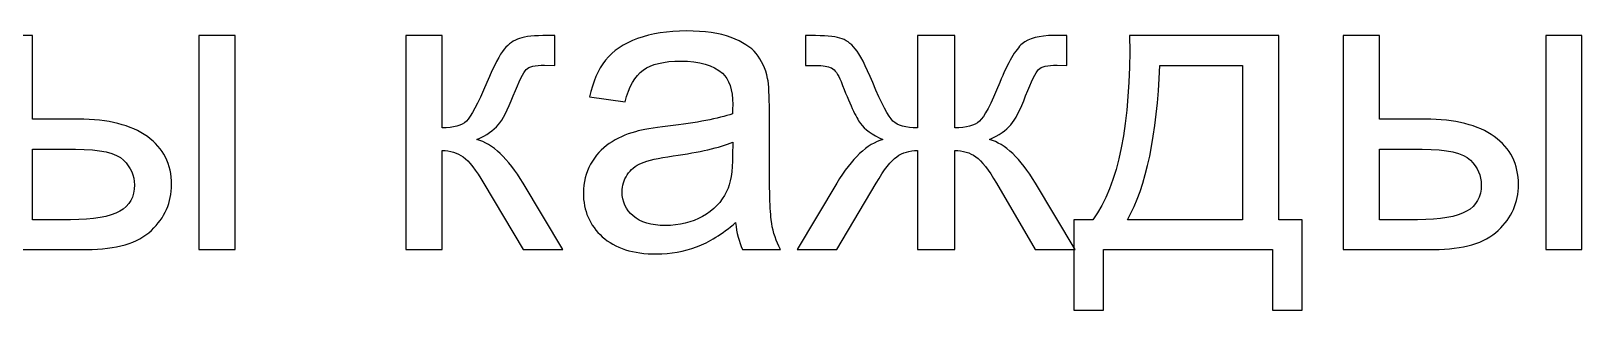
# Model space of a CAD drawing. Header units: millimetres. Extents: x 401 to 1796, y 156 to 1707.
# Drawn here: x 1584.5 to 1680, y 372.9 to 390 of the extents above; entities that cross this region are included whole.
import ezdxf

# ---------------------------------------------------------------- set-up
doc = ezdxf.new("R2010")
doc.units = ezdxf.units.MM
doc.header["$MEASUREMENT"] = 0
doc.layers.add('layer 1', color=7, linetype='Continuous')

msp = doc.modelspace()

# ---------------------------------------------------------------- linework, layer by layer
at = {"layer": 'layer 1', "color": 250}
for points, knots in [([(1582.3901, 389.7703), (1582.3901, 389.7703), (1584.6253, 389.7703), (1584.6253, 389.7703), (1584.6253, 389.7703), (1584.6253, 389.7703), (1584.6253, 384.6141), (1584.6253, 384.6141), (1584.6253, 384.6141), (1584.6253, 384.6141), (1587.4447, 384.6141), (1587.4447, 384.6141), (1587.4447, 384.6141), (1589.2862, 384.6141), (1590.7001, 384.2585), (1591.695, 383.5431), (1591.695, 383.5431), (1592.6898, 382.8276), (1593.1851, 381.8413), (1593.1851, 380.584), (1593.1851, 380.584), (1593.1851, 379.4833), (1592.7702, 378.5435), (1591.9405, 377.7603), (1591.9405, 377.7603), (1591.1108, 376.9772), (1589.7857, 376.5877), (1587.9612, 376.5877), (1587.9612, 376.5877), (1587.9612, 376.5877), (1582.3901, 376.5877), (1582.3901, 376.5877), (1582.3901, 376.5877), (1582.3901, 376.5877), (1582.3901, 389.7703), (1582.3901, 389.7703)], [0, 0, 0, 0, 0.1, 0.1, 0.1, 0.1, 0.2, 0.2, 0.2, 0.2, 0.3, 0.3, 0.3, 0.3, 0.4, 0.4, 0.4, 0.4, 0.5, 0.5, 0.5, 0.5, 0.6, 0.6, 0.6, 0.6, 0.7, 0.7, 0.7, 0.7, 0.8, 0.8, 0.8, 0.8, 1, 1, 1, 1]), ([(1594.8615, 389.7703), (1594.8615, 389.7703), (1597.0967, 389.7703), (1597.0967, 389.7703), (1597.0967, 389.7703), (1597.0967, 389.7703), (1597.0967, 376.5877), (1597.0967, 376.5877), (1597.0967, 376.5877), (1597.0967, 376.5877), (1594.8615, 376.5877), (1594.8615, 376.5877), (1594.8615, 376.5877), (1594.8615, 376.5877), (1594.8615, 389.7703), (1594.8615, 389.7703)], [0, 0, 0, 0, 0.2, 0.2, 0.2, 0.2, 0.4, 0.4, 0.4, 0.4, 0.6, 0.6, 0.6, 0.6, 1, 1, 1, 1]), ([(1607.6039, 389.7703), (1607.6039, 389.7703), (1609.8391, 389.7703), (1609.8391, 389.7703), (1609.8391, 389.7703), (1609.8391, 389.7703), (1609.8391, 384.0807), (1609.8391, 384.0807), (1609.8391, 384.0807), (1610.5503, 384.0807), (1611.0498, 384.2162), (1611.3377, 384.4913), (1611.3377, 384.4913), (1611.6213, 384.7623), (1612.0404, 385.5539), (1612.5992, 386.8705), (1612.5992, 386.8705), (1613.0395, 387.9119), (1613.3951, 388.5977), (1613.666, 388.9279), (1613.666, 388.9279), (1613.9412, 389.2581), (1614.2545, 389.4824), (1614.6101, 389.5967), (1614.6101, 389.5967), (1614.9699, 389.711), (1615.5414, 389.7703), (1616.3246, 389.7703), (1616.3246, 389.7703), (1616.3246, 389.7703), (1616.7733, 389.7703), (1616.7733, 389.7703), (1616.7733, 389.7703), (1616.7733, 389.7703), (1616.7733, 387.9288), (1616.7733, 387.9288), (1616.7733, 387.9288), (1616.7733, 387.9288), (1616.151, 387.9415), (1616.151, 387.9415), (1616.151, 387.9415), (1615.5626, 387.9415), (1615.1858, 387.8526), (1615.0207, 387.679), (1615.0207, 387.679), (1614.8471, 387.497), (1614.5804, 386.9551), (1614.2248, 386.0534), (1614.2248, 386.0534), (1613.8862, 385.1898), (1613.5771, 384.5929), (1613.2935, 384.2627), (1613.2935, 384.2627), (1613.0141, 383.9325), (1612.5781, 383.632), (1611.9896, 383.3568), (1611.9896, 383.3568), (1612.9506, 383.0986), (1613.8989, 382.2053), (1614.8302, 380.6729), (1614.8302, 380.6729), (1614.8302, 380.6729), (1617.2813, 376.5877), (1617.2813, 376.5877), (1617.2813, 376.5877), (1617.2813, 376.5877), (1614.826, 376.5877), (1614.826, 376.5877), (1614.826, 376.5877), (1614.826, 376.5877), (1612.4087, 380.6602), (1612.4087, 380.6602), (1612.4087, 380.6602), (1611.9219, 381.4857), (1611.4986, 382.0275), (1611.1387, 382.29), (1611.1387, 382.29), (1610.7747, 382.5525), (1610.3429, 382.6837), (1609.8391, 382.6837), (1609.8391, 382.6837), (1609.8391, 382.6837), (1609.8391, 376.5877), (1609.8391, 376.5877), (1609.8391, 376.5877), (1609.8391, 376.5877), (1607.6039, 376.5877), (1607.6039, 376.5877), (1607.6039, 376.5877), (1607.6039, 376.5877), (1607.6039, 389.7703), (1607.6039, 389.7703)], [0, 0, 0, 0, 0.0416667, 0.0416667, 0.0416667, 0.0416667, 0.0833333, 0.0833333, 0.0833333, 0.0833333, 0.125, 0.125, 0.125, 0.125, 0.1666667, 0.1666667, 0.1666667, 0.1666667, 0.2083333, 0.2083333, 0.2083333, 0.2083333, 0.25, 0.25, 0.25, 0.25, 0.2916667, 0.2916667, 0.2916667, 0.2916667, 0.3333333, 0.3333333, 0.3333333, 0.3333333, 0.375, 0.375, 0.375, 0.375, 0.4166667, 0.4166667, 0.4166667, 0.4166667, 0.4583333, 0.4583333, 0.4583333, 0.4583333, 0.5, 0.5, 0.5, 0.5, 0.5416667, 0.5416667, 0.5416667, 0.5416667, 0.5833333, 0.5833333, 0.5833333, 0.5833333, 0.625, 0.625, 0.625, 0.625, 0.6666667, 0.6666667, 0.6666667, 0.6666667, 0.7083333, 0.7083333, 0.7083333, 0.7083333, 0.75, 0.75, 0.75, 0.75, 0.7916667, 0.7916667, 0.7916667, 0.7916667, 0.8333333, 0.8333333, 0.8333333, 0.8333333, 0.875, 0.875, 0.875, 0.875, 0.9166667, 0.9166667, 0.9166667, 0.9166667, 1, 1, 1, 1]), ([(1627.9112, 378.2387), (1627.0815, 377.5317), (1626.2814, 377.0364), (1625.5151, 376.7443), (1625.5151, 376.7443), (1624.7489, 376.4522), (1623.9276, 376.3083), (1623.0471, 376.3083), (1623.0471, 376.3083), (1621.5993, 376.3083), (1620.4859, 376.6597), (1619.707, 377.3666), (1619.707, 377.3666), (1618.9281, 378.0694), (1618.5386, 378.9711), (1618.5386, 380.0675), (1618.5386, 380.0675), (1618.5386, 380.711), (1618.6868, 381.2994), (1618.9789, 381.8328), (1618.9789, 381.8328), (1619.2752, 382.3662), (1619.6604, 382.7895), (1620.1346, 383.1113), (1620.1346, 383.1113), (1620.6129, 383.433), (1621.1463, 383.6785), (1621.7432, 383.8436), (1621.7432, 383.8436), (1622.1835, 383.9579), (1622.8481, 384.068), (1623.7329, 384.1781), (1623.7329, 384.1781), (1625.5363, 384.3897), (1626.8698, 384.648), (1627.7207, 384.9443), (1627.7207, 384.9443), (1627.7292, 385.2491), (1627.7334, 385.4438), (1627.7334, 385.5243), (1627.7334, 385.5243), (1627.7334, 386.4302), (1627.5217, 387.0694), (1627.0984, 387.442), (1627.0984, 387.442), (1626.5269, 387.9457), (1625.676, 388.1955), (1624.5499, 388.1955), (1624.5499, 388.1955), (1623.4958, 388.1955), (1622.7169, 388.0092), (1622.2174, 387.6409), (1622.2174, 387.6409), (1621.7136, 387.2726), (1621.3453, 386.6207), (1621.104, 385.6809), (1621.104, 385.6809), (1621.104, 385.6809), (1618.9196, 385.9857), (1618.9196, 385.9857), (1618.9196, 385.9857), (1619.1186, 386.9213), (1619.4445, 387.679), (1619.9017, 388.2548), (1619.9017, 388.2548), (1620.3589, 388.8305), (1621.0193, 389.2708), (1621.8829, 389.584), (1621.8829, 389.584), (1622.7423, 389.8931), (1623.7456, 390.0497), (1624.8801, 390.0497), (1624.8801, 390.0497), (1626.0062, 390.0497), (1626.9248, 389.9185), (1627.6318, 389.6518), (1627.6318, 389.6518), (1628.3345, 389.3851), (1628.8552, 389.0549), (1629.1854, 388.6527), (1629.1854, 388.6527), (1629.5156, 388.2505), (1629.7485, 387.7425), (1629.8839, 387.1287), (1629.8839, 387.1287), (1629.9559, 386.7477), (1629.994, 386.0619), (1629.994, 385.0755), (1629.994, 385.0755), (1629.994, 385.0755), (1629.994, 382.1122), (1629.994, 382.1122), (1629.994, 382.1122), (1629.994, 380.0421), (1630.0406, 378.734), (1630.1337, 378.1794), (1630.1337, 378.1794), (1630.2226, 377.6249), (1630.4089, 377.0957), (1630.6798, 376.5877), (1630.6798, 376.5877), (1630.6798, 376.5877), (1628.343, 376.5877), (1628.343, 376.5877), (1628.343, 376.5877), (1628.1186, 377.0576), (1627.9747, 377.6079), (1627.9112, 378.2387)], [0, 0, 0, 0, 0.0357143, 0.0357143, 0.0357143, 0.0357143, 0.0714286, 0.0714286, 0.0714286, 0.0714286, 0.1071429, 0.1071429, 0.1071429, 0.1071429, 0.1428571, 0.1428571, 0.1428571, 0.1428571, 0.1785714, 0.1785714, 0.1785714, 0.1785714, 0.2142857, 0.2142857, 0.2142857, 0.2142857, 0.25, 0.25, 0.25, 0.25, 0.2857143, 0.2857143, 0.2857143, 0.2857143, 0.3214286, 0.3214286, 0.3214286, 0.3214286, 0.3571429, 0.3571429, 0.3571429, 0.3571429, 0.3928571, 0.3928571, 0.3928571, 0.3928571, 0.4285714, 0.4285714, 0.4285714, 0.4285714, 0.4642857, 0.4642857, 0.4642857, 0.4642857, 0.5, 0.5, 0.5, 0.5, 0.5357143, 0.5357143, 0.5357143, 0.5357143, 0.5714286, 0.5714286, 0.5714286, 0.5714286, 0.6071429, 0.6071429, 0.6071429, 0.6071429, 0.6428571, 0.6428571, 0.6428571, 0.6428571, 0.6785714, 0.6785714, 0.6785714, 0.6785714, 0.7142857, 0.7142857, 0.7142857, 0.7142857, 0.75, 0.75, 0.75, 0.75, 0.7857143, 0.7857143, 0.7857143, 0.7857143, 0.8214286, 0.8214286, 0.8214286, 0.8214286, 0.8571429, 0.8571429, 0.8571429, 0.8571429, 0.8928571, 0.8928571, 0.8928571, 0.8928571, 0.9285714, 0.9285714, 0.9285714, 0.9285714, 1, 1, 1, 1]), ([(1641.4028, 389.7703), (1641.4028, 389.7703), (1641.4028, 384.0807), (1641.4028, 384.0807), (1641.4028, 384.0807), (1642.1225, 384.0807), (1642.6305, 384.2162), (1642.9226, 384.4829), (1642.9226, 384.4829), (1643.2147, 384.7538), (1643.6338, 385.5454), (1644.1756, 386.8662), (1644.1756, 386.8662), (1644.6836, 388.1193), (1645.1451, 388.9152), (1645.5599, 389.2623), (1645.5599, 389.2623), (1645.9663, 389.601), (1646.6098, 389.7703), (1647.4946, 389.7703), (1647.4946, 389.7703), (1647.4946, 389.7703), (1648.3116, 389.7703), (1648.3116, 389.7703), (1648.3116, 389.7703), (1648.3116, 389.7703), (1648.3116, 387.9288), (1648.3116, 387.9288), (1648.3116, 387.9288), (1648.3116, 387.9288), (1647.7062, 387.9415), (1647.7062, 387.9415), (1647.7062, 387.9415), (1647.1093, 387.9415), (1646.7326, 387.8526), (1646.5675, 387.679), (1646.5675, 387.679), (1646.3939, 387.497), (1646.1272, 386.9551), (1645.7716, 386.0534), (1645.7716, 386.0534), (1645.4414, 385.1898), (1645.1366, 384.5972), (1644.8572, 384.2627), (1644.8572, 384.2627), (1644.5778, 383.9325), (1644.1375, 383.632), (1643.5449, 383.3568), (1643.5449, 383.3568), (1644.5101, 383.0986), (1645.4499, 382.2053), (1646.3685, 380.6729), (1646.3685, 380.6729), (1646.3685, 380.6729), (1648.8196, 376.5877), (1648.8196, 376.5877), (1648.8196, 376.5877), (1648.8196, 376.5877), (1646.3643, 376.5877), (1646.3643, 376.5877), (1646.3643, 376.5877), (1646.3643, 376.5877), (1643.9767, 380.6686), (1643.9767, 380.6686), (1643.9767, 380.6686), (1643.4898, 381.4984), (1643.0623, 382.0402), (1642.7024, 382.2985), (1642.7024, 382.2985), (1642.3384, 382.5567), (1641.9066, 382.6837), (1641.4028, 382.6837), (1641.4028, 382.6837), (1641.4028, 382.6837), (1641.4028, 376.5877), (1641.4028, 376.5877), (1641.4028, 376.5877), (1641.4028, 376.5877), (1639.1168, 376.5877), (1639.1168, 376.5877), (1639.1168, 376.5877), (1639.1168, 376.5877), (1639.1168, 382.6837), (1639.1168, 382.6837), (1639.1168, 382.6837), (1638.6215, 382.6837), (1638.1939, 382.5567), (1637.8341, 382.3027), (1637.8341, 382.3027), (1637.47, 382.0487), (1637.0467, 381.5026), (1636.5641, 380.6644), (1636.5641, 380.6644), (1636.5641, 380.6644), (1634.1553, 376.5877), (1634.1553, 376.5877), (1634.1553, 376.5877), (1634.1553, 376.5877), (1631.7, 376.5877), (1631.7, 376.5877), (1631.7, 376.5877), (1631.7, 376.5877), (1634.1426, 380.6729), (1634.1426, 380.6729), (1634.1426, 380.6729), (1635.0697, 382.2053), (1636.018, 383.0986), (1636.9832, 383.3568), (1636.9832, 383.3568), (1636.3228, 383.6616), (1635.8571, 383.996), (1635.5947, 384.3559), (1635.5947, 384.3559), (1635.328, 384.7157), (1634.9343, 385.5751), (1634.4051, 386.934), (1634.4051, 386.934), (1634.2231, 387.3912), (1634.0283, 387.6706), (1633.8209, 387.7722), (1633.8209, 387.7722), (1633.605, 387.878), (1633.2875, 387.9288), (1632.8642, 387.9288), (1632.8642, 387.9288), (1632.7583, 387.9288), (1632.5382, 387.9246), (1632.208, 387.9161), (1632.208, 387.9161), (1632.208, 387.9161), (1632.208, 389.7703), (1632.208, 389.7703), (1632.208, 389.7703), (1632.208, 389.7703), (1632.517, 389.7703), (1632.517, 389.7703), (1632.517, 389.7703), (1633.3806, 389.7703), (1633.986, 389.7195), (1634.3374, 389.6137), (1634.3374, 389.6137), (1634.6887, 389.5121), (1635.002, 389.2919), (1635.2814, 388.9575), (1635.2814, 388.9575), (1635.5566, 388.6231), (1635.9164, 387.9288), (1636.3567, 386.8662), (1636.3567, 386.8662), (1636.8943, 385.5666), (1637.3092, 384.7792), (1637.597, 384.4998), (1637.597, 384.4998), (1637.8849, 384.2204), (1638.3929, 384.0807), (1639.1168, 384.0807), (1639.1168, 384.0807), (1639.1168, 384.0807), (1639.1168, 389.7703), (1639.1168, 389.7703), (1639.1168, 389.7703), (1639.1168, 389.7703), (1641.4028, 389.7703), (1641.4028, 389.7703)], [0, 0, 0, 0, 0.0238095, 0.0238095, 0.0238095, 0.0238095, 0.047619, 0.047619, 0.047619, 0.047619, 0.0714286, 0.0714286, 0.0714286, 0.0714286, 0.0952381, 0.0952381, 0.0952381, 0.0952381, 0.1190476, 0.1190476, 0.1190476, 0.1190476, 0.1428571, 0.1428571, 0.1428571, 0.1428571, 0.1666667, 0.1666667, 0.1666667, 0.1666667, 0.1904762, 0.1904762, 0.1904762, 0.1904762, 0.2142857, 0.2142857, 0.2142857, 0.2142857, 0.2380952, 0.2380952, 0.2380952, 0.2380952, 0.2619048, 0.2619048, 0.2619048, 0.2619048, 0.2857143, 0.2857143, 0.2857143, 0.2857143, 0.3095238, 0.3095238, 0.3095238, 0.3095238, 0.3333333, 0.3333333, 0.3333333, 0.3333333, 0.3571429, 0.3571429, 0.3571429, 0.3571429, 0.3809524, 0.3809524, 0.3809524, 0.3809524, 0.4047619, 0.4047619, 0.4047619, 0.4047619, 0.4285714, 0.4285714, 0.4285714, 0.4285714, 0.452381, 0.452381, 0.452381, 0.452381, 0.4761905, 0.4761905, 0.4761905, 0.4761905, 0.5, 0.5, 0.5, 0.5, 0.5238095, 0.5238095, 0.5238095, 0.5238095, 0.547619, 0.547619, 0.547619, 0.547619, 0.5714286, 0.5714286, 0.5714286, 0.5714286, 0.5952381, 0.5952381, 0.5952381, 0.5952381, 0.6190476, 0.6190476, 0.6190476, 0.6190476, 0.6428571, 0.6428571, 0.6428571, 0.6428571, 0.6666667, 0.6666667, 0.6666667, 0.6666667, 0.6904762, 0.6904762, 0.6904762, 0.6904762, 0.7142857, 0.7142857, 0.7142857, 0.7142857, 0.7380952, 0.7380952, 0.7380952, 0.7380952, 0.7619048, 0.7619048, 0.7619048, 0.7619048, 0.7857143, 0.7857143, 0.7857143, 0.7857143, 0.8095238, 0.8095238, 0.8095238, 0.8095238, 0.8333333, 0.8333333, 0.8333333, 0.8333333, 0.8571429, 0.8571429, 0.8571429, 0.8571429, 0.8809524, 0.8809524, 0.8809524, 0.8809524, 0.9047619, 0.9047619, 0.9047619, 0.9047619, 0.9285714, 0.9285714, 0.9285714, 0.9285714, 0.952381, 0.952381, 0.952381, 0.952381, 1, 1, 1, 1]), ([(1652.1724, 389.7703), (1652.1724, 389.7703), (1661.3672, 389.7703), (1661.3672, 389.7703), (1661.3672, 389.7703), (1661.3672, 389.7703), (1661.3672, 378.4165), (1661.3672, 378.4165), (1661.3672, 378.4165), (1661.3672, 378.4165), (1662.7896, 378.4165), (1662.7896, 378.4165), (1662.7896, 378.4165), (1662.7896, 378.4165), (1662.7896, 372.8539), (1662.7896, 372.8539), (1662.7896, 372.8539), (1662.7896, 372.8539), (1660.9608, 372.8539), (1660.9608, 372.8539), (1660.9608, 372.8539), (1660.9608, 372.8539), (1660.9608, 376.5877), (1660.9608, 376.5877), (1660.9608, 376.5877), (1660.9608, 376.5877), (1650.5722, 376.5877), (1650.5722, 376.5877), (1650.5722, 376.5877), (1650.5722, 376.5877), (1650.5722, 372.8539), (1650.5722, 372.8539), (1650.5722, 372.8539), (1650.5722, 372.8539), (1648.7434, 372.8539), (1648.7434, 372.8539), (1648.7434, 372.8539), (1648.7434, 372.8539), (1648.7434, 378.4165), (1648.7434, 378.4165), (1648.7434, 378.4165), (1648.7434, 378.4165), (1649.9118, 378.4165), (1649.9118, 378.4165), (1649.9118, 378.4165), (1651.4866, 380.5543), (1652.2401, 384.3389), (1652.1724, 389.7703)], [0, 0, 0, 0, 0.0769231, 0.0769231, 0.0769231, 0.0769231, 0.1538462, 0.1538462, 0.1538462, 0.1538462, 0.2307692, 0.2307692, 0.2307692, 0.2307692, 0.3076923, 0.3076923, 0.3076923, 0.3076923, 0.3846154, 0.3846154, 0.3846154, 0.3846154, 0.4615385, 0.4615385, 0.4615385, 0.4615385, 0.5384615, 0.5384615, 0.5384615, 0.5384615, 0.6153846, 0.6153846, 0.6153846, 0.6153846, 0.6923077, 0.6923077, 0.6923077, 0.6923077, 0.7692308, 0.7692308, 0.7692308, 0.7692308, 0.8461538, 0.8461538, 0.8461538, 0.8461538, 1, 1, 1, 1]), ([(1665.3169, 389.7703), (1665.3169, 389.7703), (1667.5521, 389.7703), (1667.5521, 389.7703), (1667.5521, 389.7703), (1667.5521, 389.7703), (1667.5521, 384.6141), (1667.5521, 384.6141), (1667.5521, 384.6141), (1667.5521, 384.6141), (1670.3715, 384.6141), (1670.3715, 384.6141), (1670.3715, 384.6141), (1672.213, 384.6141), (1673.6269, 384.2585), (1674.6218, 383.5431), (1674.6218, 383.5431), (1675.6166, 382.8276), (1676.1119, 381.8413), (1676.1119, 380.584), (1676.1119, 380.584), (1676.1119, 379.4833), (1675.697, 378.5435), (1674.8673, 377.7603), (1674.8673, 377.7603), (1674.0376, 376.9772), (1672.7125, 376.5877), (1670.888, 376.5877), (1670.888, 376.5877), (1670.888, 376.5877), (1665.3169, 376.5877), (1665.3169, 376.5877), (1665.3169, 376.5877), (1665.3169, 376.5877), (1665.3169, 389.7703), (1665.3169, 389.7703)], [0, 0, 0, 0, 0.1, 0.1, 0.1, 0.1, 0.2, 0.2, 0.2, 0.2, 0.3, 0.3, 0.3, 0.3, 0.4, 0.4, 0.4, 0.4, 0.5, 0.5, 0.5, 0.5, 0.6, 0.6, 0.6, 0.6, 0.7, 0.7, 0.7, 0.7, 0.8, 0.8, 0.8, 0.8, 1, 1, 1, 1]), ([(1677.7883, 389.7703), (1677.7883, 389.7703), (1680.0235, 389.7703), (1680.0235, 389.7703), (1680.0235, 389.7703), (1680.0235, 389.7703), (1680.0235, 376.5877), (1680.0235, 376.5877), (1680.0235, 376.5877), (1680.0235, 376.5877), (1677.7883, 376.5877), (1677.7883, 376.5877), (1677.7883, 376.5877), (1677.7883, 376.5877), (1677.7883, 389.7703), (1677.7883, 389.7703)], [0, 0, 0, 0, 0.2, 0.2, 0.2, 0.2, 0.4, 0.4, 0.4, 0.4, 0.6, 0.6, 0.6, 0.6, 1, 1, 1, 1]), ([(1654.0266, 387.9161), (1653.8615, 383.6362), (1653.2011, 380.4697), (1652.0454, 378.4165), (1652.0454, 378.4165), (1652.0454, 378.4165), (1659.132, 378.4165), (1659.132, 378.4165), (1659.132, 378.4165), (1659.132, 378.4165), (1659.132, 387.9161), (1659.132, 387.9161), (1659.132, 387.9161), (1659.132, 387.9161), (1654.0266, 387.9161), (1654.0266, 387.9161)], [0, 0, 0, 0, 0.2, 0.2, 0.2, 0.2, 0.4, 0.4, 0.4, 0.4, 0.6, 0.6, 0.6, 0.6, 1, 1, 1, 1]), ([(1627.7334, 383.1917), (1626.9206, 382.8615), (1625.7014, 382.5821), (1624.0758, 382.3535), (1624.0758, 382.3535), (1623.1529, 382.2223), (1622.501, 382.0741), (1622.12, 381.909), (1622.12, 381.909), (1621.739, 381.7439), (1621.4469, 381.5026), (1621.2395, 381.1893), (1621.2395, 381.1893), (1621.032, 380.8718), (1620.9262, 380.5205), (1620.9262, 380.131), (1620.9262, 380.131), (1620.9262, 379.5426), (1621.1506, 379.0473), (1621.6035, 378.6536), (1621.6035, 378.6536), (1622.0565, 378.2599), (1622.7169, 378.0609), (1623.5847, 378.0609), (1623.5847, 378.0609), (1624.4441, 378.0609), (1625.2103, 378.2472), (1625.8834, 378.6239), (1625.8834, 378.6239), (1626.5523, 378.9965), (1627.0476, 379.5087), (1627.3609, 380.1564), (1627.3609, 380.1564), (1627.6022, 380.6602), (1627.7207, 381.401), (1627.7207, 382.3789), (1627.7207, 382.3789), (1627.7207, 382.3789), (1627.7334, 383.1917), (1627.7334, 383.1917)], [0, 0, 0, 0, 0.0909091, 0.0909091, 0.0909091, 0.0909091, 0.1818182, 0.1818182, 0.1818182, 0.1818182, 0.2727273, 0.2727273, 0.2727273, 0.2727273, 0.3636364, 0.3636364, 0.3636364, 0.3636364, 0.4545455, 0.4545455, 0.4545455, 0.4545455, 0.5454545, 0.5454545, 0.5454545, 0.5454545, 0.6363636, 0.6363636, 0.6363636, 0.6363636, 0.7272727, 0.7272727, 0.7272727, 0.7272727, 0.8181818, 0.8181818, 0.8181818, 0.8181818, 1, 1, 1, 1]), ([(1584.6253, 378.4165), (1584.6253, 378.4165), (1586.9706, 378.4165), (1586.9706, 378.4165), (1586.9706, 378.4165), (1588.3803, 378.4165), (1589.392, 378.5901), (1589.9932, 378.9372), (1589.9932, 378.9372), (1590.5985, 379.2843), (1590.8991, 379.8262), (1590.8991, 380.5628), (1590.8991, 380.5628), (1590.8991, 381.1343), (1590.6747, 381.6423), (1590.2302, 382.091), (1590.2302, 382.091), (1589.7815, 382.5355), (1588.7951, 382.7599), (1587.2669, 382.7599), (1587.2669, 382.7599), (1587.2669, 382.7599), (1584.6253, 382.7599), (1584.6253, 382.7599), (1584.6253, 382.7599), (1584.6253, 382.7599), (1584.6253, 378.4165), (1584.6253, 378.4165)], [0, 0, 0, 0, 0.125, 0.125, 0.125, 0.125, 0.25, 0.25, 0.25, 0.25, 0.375, 0.375, 0.375, 0.375, 0.5, 0.5, 0.5, 0.5, 0.625, 0.625, 0.625, 0.625, 0.75, 0.75, 0.75, 0.75, 1, 1, 1, 1]), ([(1667.5521, 378.4165), (1667.5521, 378.4165), (1669.8974, 378.4165), (1669.8974, 378.4165), (1669.8974, 378.4165), (1671.3071, 378.4165), (1672.3188, 378.5901), (1672.92, 378.9372), (1672.92, 378.9372), (1673.5253, 379.2843), (1673.8259, 379.8262), (1673.8259, 380.5628), (1673.8259, 380.5628), (1673.8259, 381.1343), (1673.6015, 381.6423), (1673.157, 382.091), (1673.157, 382.091), (1672.7083, 382.5355), (1671.7219, 382.7599), (1670.1937, 382.7599), (1670.1937, 382.7599), (1670.1937, 382.7599), (1667.5521, 382.7599), (1667.5521, 382.7599), (1667.5521, 382.7599), (1667.5521, 382.7599), (1667.5521, 378.4165), (1667.5521, 378.4165)], [0, 0, 0, 0, 0.125, 0.125, 0.125, 0.125, 0.25, 0.25, 0.25, 0.25, 0.375, 0.375, 0.375, 0.375, 0.5, 0.5, 0.5, 0.5, 0.625, 0.625, 0.625, 0.625, 0.75, 0.75, 0.75, 0.75, 1, 1, 1, 1])]:
    msp.add_open_spline(points, degree=3, knots=knots, dxfattribs=at)

doc.saveas('drawing.dxf')
